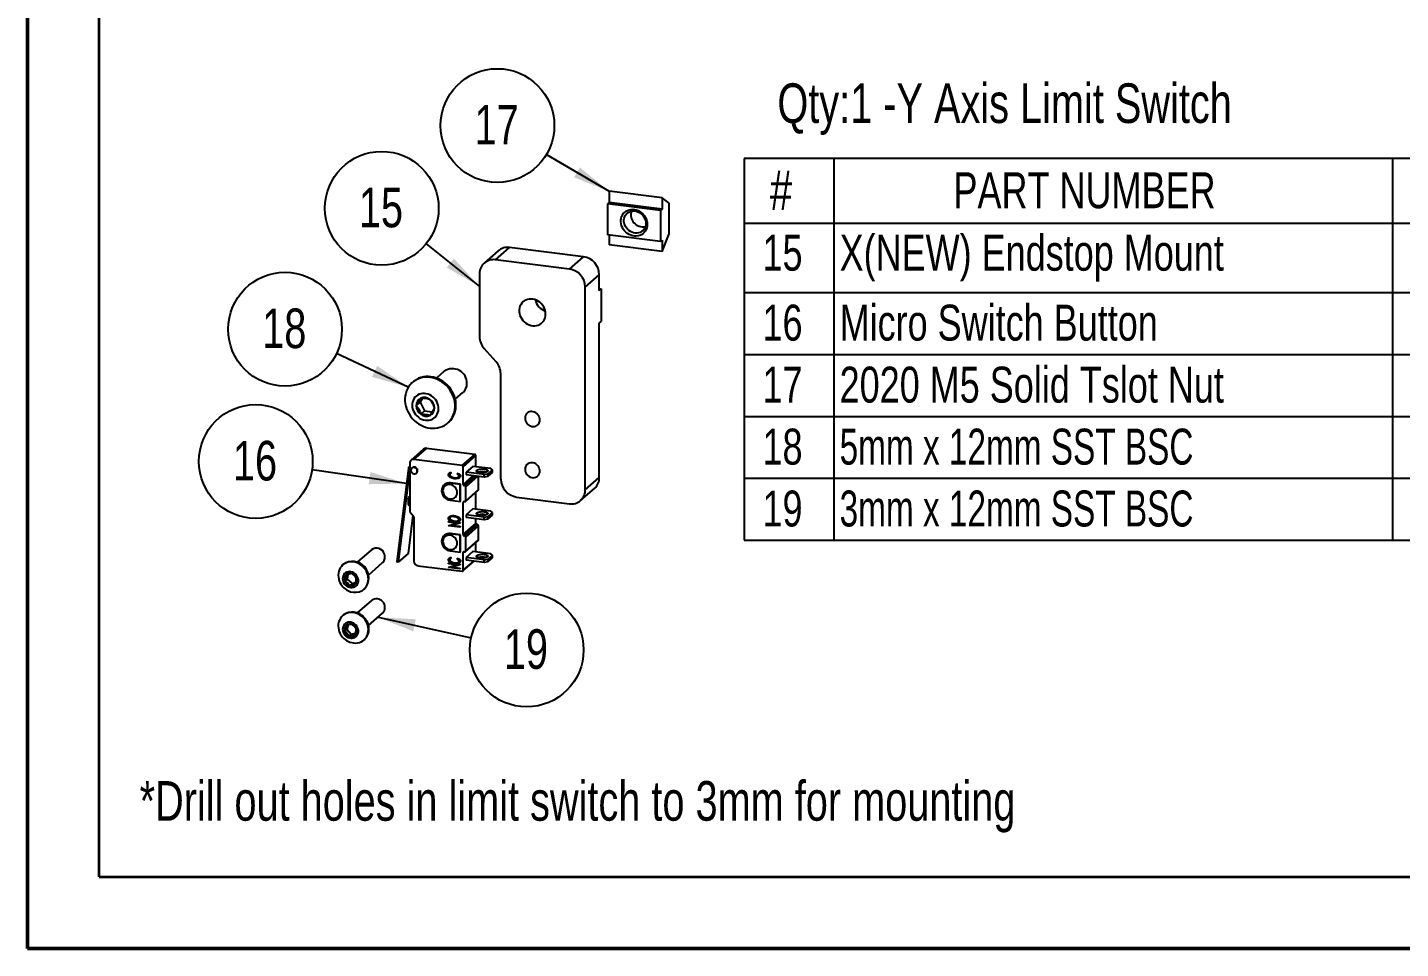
# Model space of a CAD drawing. Header units: millimetres. Extents: x 0 to 279, y 0 to 216.
# Drawn here: x 0 to 121.4, y 0 to 81.4 of the extents above; entities that cross this region are included whole.
import ezdxf

# ---------------------------------------------------------------- set-up
doc = ezdxf.new("R2010")
doc.units = ezdxf.units.MM
doc.layers.add('PAGE_BORDER', color=7, linetype='Continuous')
doc.layers.add('TITLE_BLOCK_BORDER', color=7, linetype='Continuous')
doc.styles.add('SLDTEXTSTYLE0', font='TXT', dxfattribs={"width": 0.75})
doc.styles.add('SLDTEXTSTYLE2', font='TXT', dxfattribs={"width": 0.694444})
doc.dimstyles.new('SLDDIMSTYLE0', dxfattribs={"dimtxt": 0.18, "dimasz": 3.302, "dimexe": 0, "dimexo": 0.0625, "dimgap": 0, "dimtad": 0, "dimtih": 1, "dimtoh": 1, "dimdec": 0, "dimrnd": 1e-09, "dimzin": 0, "dimdsep": 46, "dimtxsty": 'Standard', "dimsah": 1, "dimcen": 0.09, "dimadec": 0, "dimazin": 0, "dimtfac": 3.302, "dimtdec": 0, "dimtofl": 0, "dimtmove": 0, "dimatfit": 3, "dimfxl": 1, "dimfrac": 2, "dimtolj": 1, "dimtzin": 0, "dimarcsym": 0})

# ---------------------------------------------------------------- blocks, each defined once
blk = doc.blocks.new('SW_TABLEANNOTATION_23')
at = {"layer": 'TITLE_BLOCK_BORDER', "color": 0}
for p, q in [((0, 0), (0, -33.73)), ((70.15, 0), (0, 0)), ((7.95, 0), (7.95, -5.72)), ((57.35, 0), (57.35, -5.72)), ((70.15, -33.73), (70.15, 0)), ((0, -5.72), (70.15, -5.72)), ((7.95, -5.72), (7.95, -33.73)), ((57.35, -5.72), (57.35, -33.73)), ((0, -11.82), (70.15, -11.82)), ((0, -17.3), (70.15, -17.3)), ((0, -22.78), (70.15, -22.78)), ((0, -28.25), (70.15, -28.25)), ((0, -33.73), (70.15, -33.73))]:
    blk.add_line(p, q, dxfattribs=at)
at = {"layer": 'TITLE_BLOCK_BORDER', "color": 0, "attachment_point": 1}
for s, insert, char_height, style in [('#', (2.29, -1.05), 3.5, 'SLDTEXTSTYLE0'), ('PART NUMBER', (18.52, -1.21), 3.175, 'SLDTEXTSTYLE0'), ('QTY.', (59.16, -1.21), 3.175, 'SLDTEXTSTYLE0'), ('15', (1.63, -6.73), 3.175, 'SLDTEXTSTYLE0'), ('X(NEW) Endstop Mount', (8.45, -6.73), 3.175, 'SLDTEXTSTYLE0'), ('1', (62.57, -6.73), 3.17, 'SLDTEXTSTYLE0'), ('16', (1.63, -12.91), 3.175, 'SLDTEXTSTYLE0'), ('Micro Switch Button', (8.45, -12.91), 3.175, 'SLDTEXTSTYLE0'), ('1', (62.57, -12.91), 3.17, 'SLDTEXTSTYLE0'), ('17', (1.63, -18.39), 3.175, 'SLDTEXTSTYLE0'), ('2020 M5 Solid Tslot Nut', (8.45, -18.39), 3.175, 'SLDTEXTSTYLE0'), ('1', (62.57, -18.39), 3.17, 'SLDTEXTSTYLE0'), ('18', (1.63, -23.87), 3.175, 'SLDTEXTSTYLE0'), ('5mm x 12mm SST BSC', (8.45, -23.87), 3.175, 'SLDTEXTSTYLE2'), ('1', (62.57, -23.87), 3.17, 'SLDTEXTSTYLE0'), ('19', (1.63, -29.34), 3.175, 'SLDTEXTSTYLE0'), ('3mm x 12mm SST BSC', (8.45, -29.34), 3.175, 'SLDTEXTSTYLE2'), ('2', (62.57, -29.34), 3.17, 'SLDTEXTSTYLE0')]:
    blk.add_mtext(s, dxfattribs=dict(at, insert=insert, char_height=char_height, style=style))
blk = doc.blocks.new('SW_NOTE_158')
at = {"layer": 'TITLE_BLOCK_BORDER', "color": 0}
blk.add_circle((-4.34, 2.55), 5.03, dxfattribs=at)
at = {"layer": 'TITLE_BLOCK_BORDER', "color": 0, "insert": (-4.41, 4.38), "char_height": 3.5, "attachment_point": 2, "style": 'SLDTEXTSTYLE0'}
blk.add_mtext('17', dxfattribs=at)
blk = doc.blocks.new('SW_NOTE_159')
at = {"layer": 'TITLE_BLOCK_BORDER', "color": 0}
blk.add_circle((-3.93, 3.14), 5.03, dxfattribs=at)
at = {"layer": 'TITLE_BLOCK_BORDER', "color": 0, "insert": (-4, 4.96), "char_height": 3.5, "attachment_point": 2, "style": 'SLDTEXTSTYLE0'}
blk.add_mtext('15', dxfattribs=at)
blk = doc.blocks.new('SW_NOTE_160')
at = {"layer": 'TITLE_BLOCK_BORDER', "color": 0}
blk.add_circle((-4.55, 2.14), 5.03, dxfattribs=at)
at = {"layer": 'TITLE_BLOCK_BORDER', "color": 0, "insert": (-4.62, 3.97), "char_height": 3.5, "attachment_point": 2, "style": 'SLDTEXTSTYLE0'}
blk.add_mtext('18', dxfattribs=at)
blk = doc.blocks.new('SW_NOTE_161')
at = {"layer": 'TITLE_BLOCK_BORDER', "color": 0}
blk.add_circle((-4.98, 0.73), 5.03, dxfattribs=at)
at = {"layer": 'TITLE_BLOCK_BORDER', "color": 0, "insert": (-5.05, 2.55), "char_height": 3.5, "attachment_point": 2, "style": 'SLDTEXTSTYLE0'}
blk.add_mtext('16', dxfattribs=at)
blk = doc.blocks.new('SW_NOTE_162')
at = {"layer": 'TITLE_BLOCK_BORDER', "color": 0}
blk.add_circle((4.91, -1.08), 5.03, dxfattribs=at)
at = {"layer": 'TITLE_BLOCK_BORDER', "color": 0, "insert": (4.84, 0.75), "char_height": 3.5, "attachment_point": 2, "style": 'SLDTEXTSTYLE0'}
blk.add_mtext('19', dxfattribs=at)

msp = doc.modelspace()

# ---------------------------------------------------------------- linework, layer by layer
at = {"color": 7, "linetype": 'Continuous', "lineweight": 50}
for q in [(0, 215.9), (279.4, 0)]:
    msp.add_line((0, 0), q, dxfattribs=at)
at = {"color": 7, "linetype": 'Continuous', "lineweight": 25}
for p, q in [((51.44, 66.93), (51.44, 65.94)), ((56.12, 66.34), (51.44, 66.93)), ((51.44, 65.94), (51.3, 65.81)), ((55.98, 65.22), (51.3, 65.81)), ((51.3, 65.81), (51.3, 63.08)), ((56.12, 65.35), (51.44, 65.94)), ((56.12, 66.34), (56.12, 65.35)), ((56.74, 65.89), (56.12, 66.34)), ((56.74, 63.16), (56.74, 65.89)), ((56.12, 65.35), (55.98, 65.22)), ((55.98, 65.22), (55.98, 62.49)), ((56.12, 61.62), (56.74, 63.16)), ((41.38, 60.88), (42.62, 61.97)), ((49.16, 61.15), (42.62, 61.97)), ((55.98, 62.49), (51.3, 63.08)), ((51.44, 63.06), (51.44, 62.21)), ((56.12, 61.62), (51.44, 62.21)), ((55.98, 62.49), (56.12, 62.61)), ((56.12, 62.61), (56.12, 61.62)), ((41.62, 61.68), (40.39, 60.59)), ((47.93, 60.06), (41.38, 60.88)), ((47.93, 60.06), (49.16, 61.15)), ((39.98, 59.64), (39.98, 54.1)), ((49.33, 58.47), (50.57, 59.56)), ((50.57, 58.17), (50.57, 59.56)), ((49.33, 40.55), (49.33, 58.47)), ((50.57, 58.33), (50.73, 58.31)), ((50.57, 58.17), (50.73, 58.31)), ((50.73, 58.31), (50.73, 55.43)), ((50.57, 55.29), (50.73, 55.43)), ((50.57, 41.64), (50.57, 55.29)), ((41.44, 51.86), (40.39, 53.05)), ((36.86, 51.02), (36.18, 50.42)), ((34.1, 50.09), (34.03, 50.02)), ((41.85, 41.5), (41.85, 50.81)), ((34.94, 48.64), (34.72, 48.28)), ((37.83, 48.55), (38.51, 49.15)), ((34.72, 48.28), (34.38, 47.98)), ((34.72, 48.28), (35.12, 47.52)), ((35.12, 47.52), (34.78, 47.22)), ((35.12, 47.52), (35.8, 47.43)), ((37.17, 46.46), (37.24, 46.52)), ((35.03, 44.14), (33.91, 43.15)), ((34.16, 43.22), (35.28, 44.21)), ((39.56, 43.67), (35.28, 44.21)), ((33.81, 42.61), (33.73, 42.54)), ((33.81, 42.91), (33.81, 38.64)), ((38.44, 42.68), (34.16, 43.22)), ((38.44, 42.68), (39.56, 43.67)), ((38.53, 42.58), (39.65, 43.57)), ((38.53, 41.02), (38.53, 42.58)), ((39.38, 42.62), (38.8, 42.11)), ((40.97, 42.42), (39.38, 42.62)), ((39.65, 42.59), (39.65, 43.57)), ((33.69, 42.47), (32.66, 34.18)), ((33.81, 42.42), (32.78, 34.15)), ((34.03, 42.5), (33.99, 42.46)), ((34.39, 42.01), (34.43, 42.05)), ((37.3, 42.02), (37.27, 41.99)), ((37.31, 41.85), (37.35, 41.89)), ((37.42, 42.06), (37.45, 42.09)), ((37.42, 42.06), (37.48, 42.01)), ((37.45, 42.09), (37.51, 42.04)), ((37.48, 42.01), (37.51, 42.04)), ((37.73, 41.58), (37.77, 41.61)), ((37.99, 41.95), (38.04, 41.98)), ((37.99, 41.95), (38.02, 41.98)), ((38.02, 41.98), (38.08, 42.01)), ((38.04, 41.98), (38.08, 42.01)), ((38.2, 41.61), (38.23, 41.64)), ((38.25, 41.74), (38.29, 41.77)), ((38.8, 42.11), (38.8, 41.87)), ((40.39, 41.91), (38.8, 42.11)), ((40.39, 41.67), (38.8, 41.87)), ((39.89, 40.57), (39.89, 41.74)), ((40.39, 41.91), (40.71, 41.96)), ((40.39, 41.67), (40.39, 41.91)), ((40.71, 41.72), (40.39, 41.67)), ((41.12, 42.31), (40.71, 41.96)), ((40.71, 41.72), (41.12, 42.08)), ((40.71, 41.96), (40.71, 41.72)), ((41.12, 42.31), (40.97, 42.42)), ((41.12, 42.08), (41.12, 42.31)), ((49.33, 40.55), (50.57, 41.64)), ((36.88, 41.01), (36.84, 40.98)), ((37.37, 41.13), (37.41, 41.16)), ((38.27, 41.02), (37.37, 41.13)), ((38.3, 41.05), (37.41, 41.16)), ((38.27, 41.02), (38.3, 41.05)), ((38.27, 39.51), (38.27, 41.02)), ((38.3, 39.54), (38.3, 41.05)), ((38.67, 40.91), (38.62, 40.92)), ((38.74, 39.51), (39.86, 40.5)), ((38.76, 39.58), (38.76, 40.8)), ((38.76, 39.58), (39.89, 40.57)), ((39.65, 38.82), (39.65, 40.32)), ((48.92, 39.6), (50.16, 40.7)), ((33.67, 39.85), (33.67, 39.3)), ((33.81, 39.98), (33.68, 39.87)), ((33.75, 39.89), (33.81, 39.88)), ((33.75, 39.89), (33.75, 39.18)), ((33.75, 39.18), (33.81, 39.17)), ((37.37, 39.62), (38.27, 39.51)), ((38.27, 39.51), (38.3, 39.54)), ((38.53, 36.59), (38.53, 39.42)), ((38.62, 39.5), (38.67, 39.5)), ((43.25, 39.9), (47.93, 39.31)), ((34.08, 38.29), (33.66, 34.93)), ((33.83, 38.57), (34.13, 38.23)), ((34.16, 38.16), (34.16, 34.24)), ((37.24, 37.74), (37.27, 37.77)), ((37.24, 37.74), (38.23, 37.62)), ((37.24, 37.69), (37.24, 37.74)), ((37.98, 37.6), (37.24, 37.69)), ((37.3, 38.17), (37.26, 38.14)), ((37.27, 37.77), (37.55, 37.74)), ((37.31, 38.01), (37.35, 38.04)), ((37.73, 38.22), (37.77, 38.25)), ((37.74, 37.75), (37.77, 37.78)), ((37.92, 37.69), (38.26, 37.65)), ((38.2, 37.78), (38.23, 37.81)), ((38.23, 37.62), (38.26, 37.65)), ((38.25, 37.89), (38.29, 37.93)), ((38.26, 37.65), (38.26, 37.64)), ((39.38, 38.85), (38.8, 38.34)), ((38.8, 38.34), (38.8, 38.1)), ((40.39, 38.14), (38.8, 38.34)), ((40.39, 37.9), (38.8, 38.1)), ((40.97, 38.65), (39.38, 38.85)), ((39.65, 37.58), (39.65, 37.99)), ((40.39, 38.14), (40.71, 38.18)), ((40.39, 37.9), (40.39, 38.14)), ((40.71, 37.95), (40.39, 37.9)), ((41.12, 38.54), (40.71, 38.18)), ((40.71, 37.95), (41.12, 38.31)), ((40.71, 38.18), (40.71, 37.95)), ((41.12, 38.54), (40.97, 38.65)), ((41.12, 38.31), (41.12, 38.54)), ((36.88, 36.53), (36.84, 36.5)), ((37.24, 37.37), (37.98, 37.6)), ((37.24, 37.37), (37.27, 37.4)), ((37.24, 37.36), (37.24, 37.37)), ((38.23, 37.23), (37.24, 37.36)), ((37.27, 37.4), (37.93, 37.6)), ((37.37, 36.65), (37.41, 36.68)), ((38.27, 36.54), (37.37, 36.65)), ((38.3, 36.57), (37.41, 36.68)), ((38.23, 37.61), (37.49, 37.38)), ((37.49, 37.38), (38.23, 37.28)), ((37.57, 37.4), (38.26, 37.32)), ((38.23, 37.61), (38.26, 37.64)), ((38.23, 37.62), (38.23, 37.61)), ((38.23, 37.28), (38.26, 37.32)), ((38.23, 37.28), (38.23, 37.23)), ((38.23, 37.23), (38.26, 37.26)), ((38.26, 37.32), (38.26, 37.26)), ((38.27, 36.54), (38.3, 36.57)), ((38.27, 35.03), (38.27, 36.54)), ((38.3, 35.06), (38.3, 36.57)), ((38.53, 36.59), (39.65, 37.58)), ((38.62, 36.48), (39.75, 37.47)), ((38.67, 36.48), (38.62, 36.48)), ((38.67, 36.48), (39.79, 37.47)), ((38.76, 36.37), (39.89, 37.36)), ((39.79, 37.47), (39.75, 37.47)), ((39.89, 36.14), (39.89, 37.36)), ((30.42, 35.25), (29.17, 34.14)), ((38.74, 35.08), (39.86, 36.07)), ((38.76, 35.15), (38.76, 36.37)), ((38.76, 35.15), (39.89, 36.14)), ((39.65, 35.05), (39.65, 35.89)), ((30.16, 33.01), (31.41, 34.12)), ((32.78, 34.15), (32.66, 34.18)), ((33.66, 34.93), (32.78, 34.15)), ((37.24, 34.06), (37.27, 34.09)), ((37.24, 34.06), (38.23, 33.93)), ((37.24, 34), (37.24, 34.06)), ((37.98, 33.91), (37.24, 34)), ((37.3, 34.5), (37.27, 34.47)), ((37.27, 34.09), (37.54, 34.05)), ((37.31, 34.33), (37.35, 34.36)), ((37.37, 35.15), (38.27, 35.03)), ((37.42, 34.54), (37.45, 34.57)), ((37.42, 34.54), (37.48, 34.49)), ((37.45, 34.57), (37.51, 34.52)), ((37.48, 34.49), (37.51, 34.52)), ((37.73, 34.06), (37.77, 34.09)), ((37.91, 34.01), (38.26, 33.96)), ((37.99, 34.43), (38.04, 34.46)), ((37.99, 34.43), (38.02, 34.46)), ((38.02, 34.46), (38.08, 34.49)), ((38.04, 34.46), (38.08, 34.49)), ((38.2, 34.09), (38.23, 34.12)), ((38.25, 34.21), (38.29, 34.25)), ((38.27, 35.03), (38.3, 35.06)), ((38.5, 33.37), (39.49, 34.24)), ((38.53, 33.43), (38.53, 34.99)), ((38.62, 35.07), (38.67, 35.06)), ((39.38, 35.08), (38.8, 34.57)), ((38.8, 34.57), (38.8, 34.33)), ((40.39, 34.37), (38.8, 34.57)), ((40.39, 34.13), (38.8, 34.33)), ((40.97, 34.88), (39.38, 35.08)), ((40.39, 34.37), (40.71, 34.41)), ((40.39, 34.13), (40.39, 34.37)), ((40.71, 34.18), (40.39, 34.13)), ((41.12, 34.77), (40.71, 34.41)), ((40.71, 34.18), (41.12, 34.54)), ((40.71, 34.41), (40.71, 34.18)), ((41.12, 34.77), (40.97, 34.88)), ((41.12, 34.54), (41.12, 34.77)), ((27.92, 33.94), (27.87, 33.9)), ((28.33, 33.07), (28.27, 32.65)), ((34.51, 33.84), (38.44, 33.35)), ((37.24, 33.68), (37.98, 33.91)), ((37.24, 33.68), (37.27, 33.71)), ((37.24, 33.67), (37.24, 33.68)), ((38.23, 33.55), (37.24, 33.67)), ((37.27, 33.71), (37.93, 33.92)), ((38.23, 33.92), (37.49, 33.69)), ((37.49, 33.69), (38.23, 33.6)), ((37.57, 33.72), (38.26, 33.63)), ((38.23, 33.93), (38.26, 33.96)), ((38.23, 33.92), (38.26, 33.95)), ((38.23, 33.93), (38.23, 33.92)), ((38.23, 33.6), (38.26, 33.63)), ((38.23, 33.6), (38.23, 33.55)), ((38.23, 33.55), (38.26, 33.58)), ((38.26, 33.96), (38.26, 33.95)), ((38.26, 33.63), (38.26, 33.58)), ((28.27, 32.65), (28.07, 32.47)), ((28.27, 32.65), (28.7, 32.26)), ((28.7, 32.26), (28.5, 32.08)), ((28.7, 32.26), (29.03, 32.36)), ((29.76, 31.76), (29.8, 31.8)), ((30.42, 30.77), (29.17, 29.66)), ((27.92, 29.46), (27.87, 29.42)), ((30.16, 28.54), (31.41, 29.64)), ((28.25, 28.23), (28.05, 28.05)), ((28.35, 28.6), (28.25, 28.23)), ((28.25, 28.23), (28.64, 27.8)), ((28.64, 27.8), (28.44, 27.62)), ((28.64, 27.8), (29.01, 27.86)), ((29.76, 27.28), (29.8, 27.32))]:
    msp.add_line(p, q, dxfattribs=at)
at = {"color": 8, "linetype": 'Continuous', "lineweight": 25}
for p, q in [((33.81, 42.44), (33.69, 42.47)), ((38.53, 41.02), (39.41, 41.8)), ((38.62, 40.92), (39.6, 41.77)), ((38.67, 40.91), (39.64, 41.77)), ((38.76, 40.8), (39.83, 41.74)), ((33.81, 39.94), (33.75, 39.89)), ((38.53, 39.42), (38.62, 39.5)), ((38.53, 34.99), (38.62, 35.07)), ((38.53, 33.43), (39.46, 34.25))]:
    msp.add_line(p, q, dxfattribs=at)
at = {"color": 7, "linetype": 'Continuous', "lineweight": 25, "flags": 128}
for points in [[(54.81, 64), (54.8, 63.84), (54.76, 63.68), (54.71, 63.54), (54.63, 63.4), (54.53, 63.28), (54.42, 63.18), (54.29, 63.09), (54.15, 63.03), (54, 62.98), (53.84, 62.96), (53.68, 62.97), (53.52, 62.99), (53.36, 63.04), (53.2, 63.11), (53.05, 63.2), (52.92, 63.31), (52.8, 63.44), (52.69, 63.58), (52.61, 63.73), (52.54, 63.89), (52.49, 64.05), (52.47, 64.22), (52.47, 64.38), (52.49, 64.54), (52.54, 64.69), (52.61, 64.83), (52.69, 64.96), (52.8, 65.07), (52.92, 65.17), (53.05, 65.24), (53.2, 65.3), (53.36, 65.33), (53.52, 65.34), (53.68, 65.32), (53.84, 65.29), (54, 65.23), (54.15, 65.14), (54.29, 65.04), (54.42, 64.93), (54.53, 64.8), (54.63, 64.65), (54.71, 64.5), (54.76, 64.33), (54.8, 64.17), (54.81, 64)], [(54.68, 64.1), (54.67, 63.95), (54.64, 63.81), (54.58, 63.68), (54.51, 63.56), (54.41, 63.45), (54.3, 63.37), (54.18, 63.3), (54.04, 63.26), (53.9, 63.24), (53.75, 63.24), (53.6, 63.26), (53.46, 63.31), (53.32, 63.38), (53.19, 63.47), (53.07, 63.57), (52.97, 63.69), (52.88, 63.82), (52.82, 63.97), (52.77, 64.11), (52.75, 64.26), (52.75, 64.41), (52.77, 64.56), (52.82, 64.7), (52.88, 64.82), (52.97, 64.93), (53.07, 65.03), (53.19, 65.1), (53.32, 65.16), (53.46, 65.19), (53.6, 65.2), (53.75, 65.19), (53.9, 65.15), (54.04, 65.09), (54.18, 65.02), (54.3, 64.92), (54.41, 64.81), (54.51, 64.68), (54.58, 64.54), (54.64, 64.4), (54.67, 64.25), (54.68, 64.1)], [(45.82, 56.08), (45.81, 56.24), (45.78, 56.41), (45.72, 56.57), (45.65, 56.73), (45.55, 56.87), (45.44, 57), (45.31, 57.12), (45.17, 57.22), (45.01, 57.3), (44.86, 57.36), (44.69, 57.4), (44.53, 57.41), (44.37, 57.41), (44.22, 57.37), (44.07, 57.32), (43.93, 57.25), (43.81, 57.15), (43.71, 57.04), (43.62, 56.91), (43.55, 56.77), (43.51, 56.62), (43.49, 56.46), (43.49, 56.29), (43.51, 56.13), (43.55, 55.96), (43.62, 55.8), (43.71, 55.65), (43.81, 55.51), (43.93, 55.39), (44.07, 55.28), (44.22, 55.19), (44.37, 55.12), (44.53, 55.07), (44.69, 55.04), (44.86, 55.04), (45.01, 55.06), (45.17, 55.1), (45.31, 55.17), (45.44, 55.25), (45.55, 55.36), (45.65, 55.48), (45.72, 55.61), (45.78, 55.76), (45.81, 55.92), (45.82, 56.08)], [(35.6, 46), (35.82, 45.99), (36.05, 45.99), (36.26, 46.02), (36.48, 46.07), (36.68, 46.15), (36.87, 46.24), (37.05, 46.36), (37.21, 46.5), (37.36, 46.65), (37.48, 46.82), (37.59, 47), (37.68, 47.2), (37.75, 47.41), (37.8, 47.63), (37.82, 47.85), (37.82, 48.08), (37.8, 48.3), (37.75, 48.53), (37.68, 48.76), (37.59, 48.98), (37.48, 49.19), (37.36, 49.39), (37.21, 49.58), (37.05, 49.76), (36.87, 49.92), (36.68, 50.06), (36.48, 50.19), (36.26, 50.29), (36.05, 50.38), (35.82, 50.44), (35.6, 50.48), (35.37, 50.5), (35.15, 50.49), (34.93, 50.46), (34.72, 50.41), (34.52, 50.33), (34.33, 50.24), (34.15, 50.12), (33.99, 49.99), (33.84, 49.83), (33.71, 49.66), (33.6, 49.48), (33.52, 49.28), (33.45, 49.07), (33.4, 48.86), (33.38, 48.63), (33.38, 48.41), (33.4, 48.18), (33.45, 47.95), (33.52, 47.73), (33.53, 47.7)], [(37.24, 46.52), (37.28, 46.56), (37.43, 46.71), (37.56, 46.88), (37.67, 47.07), (37.76, 47.27), (37.82, 47.47), (37.87, 47.69), (37.89, 47.91), (37.89, 48.14), (37.87, 48.37), (37.82, 48.6), (37.76, 48.82), (37.67, 49.04), (37.56, 49.25), (37.43, 49.45), (37.28, 49.65), (37.12, 49.82), (36.94, 49.98), (36.75, 50.13), (36.55, 50.25), (36.34, 50.36), (36.12, 50.44), (35.9, 50.51), (35.67, 50.54), (35.45, 50.56), (35.22, 50.56), (35.01, 50.53), (34.8, 50.47), (34.59, 50.4), (34.4, 50.3), (34.22, 50.19), (34.1, 50.09)], [(35.19, 46.7), (35.35, 46.69), (35.51, 46.7), (35.66, 46.74), (35.81, 46.8), (35.94, 46.88), (36.05, 46.98), (36.16, 47.1), (36.24, 47.23), (36.3, 47.37), (36.34, 47.53), (36.35, 47.69), (36.35, 47.85), (36.32, 48.02), (36.27, 48.18), (36.2, 48.34), (36.11, 48.49), (36, 48.62), (35.87, 48.74), (35.73, 48.85), (35.59, 48.93), (35.43, 49), (35.27, 49.04), (35.1, 49.06), (34.94, 49.06), (34.79, 49.03), (34.64, 48.99), (34.5, 48.92), (34.37, 48.83), (34.26, 48.72), (34.17, 48.59), (34.1, 48.45), (34.05, 48.3), (34.02, 48.15), (34.02, 47.98), (34.03, 47.82), (34.07, 47.65), (34.13, 47.49), (34.22, 47.34), (34.32, 47.2), (34.43, 47.07), (34.57, 46.96), (34.71, 46.86), (34.86, 46.78), (35.02, 46.73), (35.19, 46.7)], [(45.31, 46.72), (45.3, 46.84), (45.26, 46.96), (45.21, 47.08), (45.14, 47.18), (45.05, 47.28), (44.95, 47.35), (44.83, 47.41), (44.71, 47.45), (44.59, 47.46), (44.47, 47.46), (44.36, 47.43), (44.26, 47.37), (44.17, 47.3), (44.1, 47.22), (44.04, 47.11), (44.01, 47), (44, 46.88), (44.01, 46.76), (44.04, 46.64), (44.1, 46.52), (44.17, 46.41), (44.26, 46.32), (44.36, 46.24), (44.47, 46.19), (44.59, 46.15), (44.71, 46.13), (44.83, 46.14), (44.95, 46.17), (45.05, 46.22), (45.14, 46.29), (45.21, 46.38), (45.26, 46.48), (45.3, 46.6), (45.31, 46.72)], [(34.19, 42.52), (34.11, 42.52), (34.04, 42.5), (33.98, 42.45), (33.94, 42.39), (33.91, 42.32), (33.91, 42.23), (33.94, 42.15), (33.98, 42.08), (34.04, 42.02), (34.11, 41.98), (34.19, 41.96), (34.27, 41.96), (34.34, 41.98), (34.4, 42.03), (34.45, 42.09), (34.47, 42.16), (34.47, 42.25), (34.45, 42.33), (34.4, 42.4), (34.34, 42.46), (34.27, 42.5), (34.19, 42.52)], [(45.31, 42.19), (45.3, 42.31), (45.26, 42.43), (45.21, 42.55), (45.14, 42.66), (45.05, 42.75), (44.95, 42.83), (44.83, 42.89), (44.71, 42.92), (44.59, 42.94), (44.47, 42.93), (44.36, 42.9), (44.26, 42.85), (44.17, 42.78), (44.1, 42.69), (44.04, 42.59), (44.01, 42.48), (44, 42.36), (44.01, 42.23), (44.04, 42.11), (44.1, 42), (44.17, 41.89), (44.26, 41.8), (44.36, 41.72), (44.47, 41.66), (44.59, 41.62), (44.71, 41.61), (44.83, 41.62), (44.95, 41.65), (45.05, 41.7), (45.14, 41.77), (45.21, 41.86), (45.26, 41.96), (45.3, 42.07), (45.31, 42.19)], [(40.68, 42.16), (40.63, 42.13), (40.56, 42.1), (40.47, 42.08), (40.37, 42.06), (40.26, 42.06), (40.15, 42.06), (40.04, 42.07), (39.94, 42.08), (39.85, 42.11), (39.78, 42.14), (39.74, 42.17), (39.71, 42.21), (39.72, 42.25), (39.75, 42.28), (39.8, 42.32), (39.87, 42.35), (39.96, 42.37), (40.06, 42.38), (40.17, 42.39), (40.28, 42.39), (40.39, 42.38), (40.49, 42.36), (40.58, 42.34), (40.65, 42.31), (40.69, 42.28), (40.71, 42.24), (40.71, 42.2), (40.68, 42.16)], [(37.37, 41.13), (37.24, 41.14), (37.12, 41.12), (37, 41.08), (36.89, 41.02), (36.8, 40.93), (36.73, 40.84), (36.67, 40.72), (36.64, 40.6), (36.62, 40.47), (36.64, 40.34), (36.67, 40.21), (36.73, 40.08), (36.8, 39.97), (36.89, 39.86), (37, 39.77), (37.12, 39.7), (37.24, 39.65), (37.37, 39.62)], [(37.37, 41.01), (37.25, 41.02), (37.14, 41), (37.03, 40.96), (36.94, 40.89), (36.86, 40.81), (36.8, 40.71), (36.76, 40.61), (36.74, 40.49), (36.75, 40.37), (36.78, 40.24), (36.83, 40.13), (36.9, 40.02), (36.98, 39.93), (37.08, 39.85), (37.2, 39.79), (37.31, 39.75), (37.43, 39.74), (37.55, 39.74), (37.66, 39.78), (37.76, 39.83), (37.85, 39.9), (37.92, 39.99), (37.97, 40.09), (38, 40.21), (38, 40.33), (37.99, 40.45), (37.95, 40.57), (37.89, 40.68), (37.81, 40.78), (37.71, 40.87), (37.61, 40.94), (37.49, 40.99), (37.37, 41.01)], [(40.68, 38.39), (40.63, 38.36), (40.56, 38.33), (40.47, 38.31), (40.37, 38.29), (40.26, 38.29), (40.15, 38.29), (40.04, 38.3), (39.94, 38.31), (39.85, 38.34), (39.78, 38.37), (39.74, 38.4), (39.71, 38.44), (39.72, 38.48), (39.75, 38.51), (39.8, 38.55), (39.87, 38.57), (39.96, 38.6), (40.06, 38.61), (40.17, 38.62), (40.28, 38.62), (40.39, 38.61), (40.49, 38.59), (40.58, 38.57), (40.65, 38.54), (40.69, 38.5), (40.71, 38.47), (40.71, 38.43), (40.68, 38.39)], [(37.37, 36.65), (37.24, 36.66), (37.12, 36.64), (37, 36.6), (36.89, 36.54), (36.8, 36.46), (36.73, 36.36), (36.67, 36.25), (36.64, 36.12), (36.62, 35.99), (36.64, 35.86), (36.67, 35.73), (36.73, 35.6), (36.8, 35.49), (36.89, 35.38), (37, 35.29), (37.12, 35.22), (37.24, 35.17), (37.37, 35.15)], [(37.37, 36.54), (37.25, 36.54), (37.14, 36.52), (37.03, 36.48), (36.94, 36.41), (36.86, 36.33), (36.8, 36.24), (36.76, 36.13), (36.74, 36.01), (36.75, 35.89), (36.78, 35.77), (36.83, 35.65), (36.9, 35.54), (36.98, 35.45), (37.08, 35.37), (37.2, 35.31), (37.31, 35.27), (37.43, 35.26), (37.55, 35.27), (37.66, 35.3), (37.76, 35.35), (37.85, 35.42), (37.92, 35.51), (37.97, 35.62), (38, 35.73), (38, 35.85), (37.99, 35.97), (37.95, 36.09), (37.89, 36.2), (37.81, 36.31), (37.71, 36.39), (37.61, 36.46), (37.49, 36.51), (37.37, 36.54)], [(29.33, 31.53), (29.48, 31.58), (29.63, 31.66), (29.76, 31.76), (29.87, 31.88), (29.97, 32.02), (30.05, 32.16), (30.1, 32.32), (30.14, 32.49), (30.15, 32.66), (30.14, 32.84), (30.1, 33.02), (30.05, 33.19), (29.97, 33.36), (29.87, 33.52), (29.76, 33.66), (29.63, 33.8), (29.48, 33.91), (29.33, 34.01), (29.16, 34.09), (28.99, 34.14), (28.82, 34.18), (28.64, 34.19), (28.47, 34.17), (28.31, 34.14), (28.15, 34.08), (28.01, 34), (27.87, 33.9), (27.76, 33.78), (27.66, 33.65), (27.59, 33.5), (27.53, 33.34), (27.5, 33.17), (27.48, 33), (27.5, 32.82), (27.53, 32.65), (27.57, 32.51)], [(40.68, 34.62), (40.63, 34.59), (40.56, 34.56), (40.47, 34.54), (40.37, 34.52), (40.26, 34.51), (40.15, 34.52), (40.04, 34.52), (39.94, 34.54), (39.85, 34.57), (39.78, 34.6), (39.74, 34.63), (39.71, 34.67), (39.72, 34.7), (39.75, 34.74), (39.8, 34.77), (39.87, 34.8), (39.96, 34.83), (40.06, 34.84), (40.17, 34.85), (40.28, 34.85), (40.39, 34.84), (40.49, 34.82), (40.58, 34.8), (40.65, 34.77), (40.69, 34.73), (40.71, 34.7), (40.71, 34.66), (40.68, 34.62)], [(28.84, 31.93), (28.95, 31.97), (29.05, 32.04), (29.13, 32.12), (29.2, 32.22), (29.24, 32.33), (29.27, 32.45), (29.27, 32.58), (29.25, 32.71), (29.2, 32.83), (29.14, 32.95), (29.06, 33.06), (28.96, 33.15), (28.85, 33.22), (28.73, 33.28), (28.61, 33.31), (28.48, 33.33), (28.36, 33.31), (28.24, 33.28), (28.14, 33.23), (28.05, 33.15), (27.97, 33.06), (27.91, 32.95), (27.88, 32.83), (27.87, 32.71), (27.88, 32.58), (27.91, 32.46), (27.96, 32.33), (28.04, 32.22), (28.13, 32.12), (28.23, 32.04), (28.34, 31.97), (28.47, 31.93), (28.59, 31.9), (28.72, 31.9), (28.84, 31.93)], [(29.74, 29.21), (29.61, 29.34), (29.46, 29.45), (29.3, 29.54), (29.14, 29.62), (28.96, 29.67), (28.79, 29.7), (28.62, 29.71), (28.45, 29.69), (28.28, 29.65), (28.13, 29.59), (27.98, 29.51), (27.86, 29.41), (27.74, 29.29), (27.65, 29.15), (27.58, 29), (27.52, 28.84), (27.49, 28.67), (27.48, 28.49), (27.5, 28.32), (27.54, 28.14), (27.57, 28.03)], [(28.34, 27.16), (28.5, 27.09), (28.67, 27.04), (28.84, 27.01), (29.02, 27), (29.19, 27.02), (29.35, 27.06), (29.51, 27.12), (29.65, 27.2), (29.78, 27.3), (29.89, 27.42), (29.98, 27.56), (30.06, 27.71), (30.11, 27.87), (30.14, 28.04), (30.15, 28.21), (30.13, 28.39), (30.1, 28.57), (30.04, 28.74), (29.96, 28.9), (29.86, 29.06), (29.74, 29.21)], [(29.06, 28.58), (28.96, 28.68), (28.85, 28.75), (28.73, 28.8), (28.6, 28.84), (28.48, 28.85), (28.35, 28.84), (28.24, 28.8), (28.13, 28.74), (28.04, 28.67), (27.97, 28.57), (27.91, 28.47), (27.88, 28.35), (27.87, 28.23), (27.88, 28.1), (27.91, 27.97), (27.97, 27.85), (28.04, 27.74), (28.13, 27.64), (28.24, 27.56), (28.35, 27.49), (28.47, 27.45), (28.6, 27.42), (28.72, 27.43), (28.84, 27.45), (28.95, 27.5), (29.05, 27.56), (29.14, 27.65), (29.2, 27.75), (29.24, 27.86), (29.27, 27.98), (29.27, 28.11), (29.25, 28.24), (29.2, 28.36), (29.14, 28.48), (29.06, 28.58)]]:
    msp.add_lwpolyline(points, dxfattribs=at)
at = {"color": 7, "linetype": 'Continuous', "lineweight": 25}
for centre, radius, start, end in [((54.45, 64.87), 1.09, 163.3091, 279.5102), ((42.44, 60.73), 1.25, 81.8641, 130.6387), ((41.2, 59.67), 1.22, 81.3986, 181.4206), ((48.93, 59.53), 1.64, 1.0587, 81.7605), ((47.69, 58.44), 1.64, 1.0587, 81.7605), ((46.26, 57.65), 1.39, 192.5596, 250.2596), ((41.58, 54.12), 1.61, 180.7611, 221.9235), ((37.59, 49.98), 1.27, 357.976, 124.9779), ((40.24, 50.79), 1.61, 0.7611, 41.9235), ((37.82, 49.92), 1.04, 312.1303, 1.0054), ((35.08, 48), 0.705, 115.1839, 181.4357), ((35.1, 47.88), 0.821, 53.0142, 112.6243), ((36.01, 48.6), 2.64, 200.0268, 242.7924), ((35.32, 48), 0.945, 181.0714, 235.1567), ((35.05, 47.76), 0.945, 1.0714, 55.1567), ((35.29, 47.76), 0.705, 295.1839, 1.4357), ((35.28, 47.88), 0.821, 233.0142, 292.6243), ((35.91, 48.39), 2.41, 242.6195, 262.585), ((35.24, 43.9), 0.313, 81.8416, 130.6612), ((33.79, 42.46), 0.102, 82.7506, 173.6354), ((34.11, 42.92), 0.305, 81.3986, 181.4206), ((34.19, 42.31), 0.249, 81.7563, 130.7465), ((34.2, 42.25), 0.304, 317.6256, 85.0589), ((38.42, 42.58), 0.109, 1.0587, 81.7605), ((39.54, 43.57), 0.109, 1.0587, 81.7605), ((40.21, 40.89), 1.26, 73.6202, 106.3798), ((43.49, 41.53), 1.64, 181.0587, 261.7605), ((49.32, 41.62), 1.25, 312.1806, 0.9551), ((37.31, 40.51), 0.663, 81.7083, 130.7945), ((38.64, 41.02), 0.109, 181.0587, 261.7605), ((38.66, 40.8), 0.109, 1.0587, 81.7605), ((39.8, 40.57), 0.0834, 312.158, 0.9777), ((48.11, 40.52), 1.22, 261.3986, 1.4206), ((38.61, 39.42), 0.0814, 81.3986, 181.4206), ((38.68, 39.58), 0.0814, 261.3986, 1.4206), ((33.91, 38.64), 0.107, 180.7611, 221.9235), ((34.05, 38.16), 0.107, 0.7611, 41.9235), ((40.21, 37.12), 1.26, 73.6202, 106.3798), ((37.31, 36.03), 0.663, 81.7083, 130.7945), ((38.64, 36.59), 0.109, 181.0587, 261.7605), ((38.66, 36.37), 0.109, 1.0587, 81.7605), ((39.76, 37.58), 0.109, 181.0587, 261.7605), ((39.78, 37.36), 0.109, 1.0587, 81.7605), ((30.86, 34.65), 0.739, 17.4525, 126.408), ((39.8, 36.14), 0.0834, 312.158, 0.9777), ((28.76, 32.78), 1.43, 316.9647, 125.8546), ((30.95, 34.61), 0.671, 313.7007, 23.4405), ((34.57, 34.25), 0.41, 181.0587, 261.7605), ((38.61, 34.99), 0.0814, 81.3986, 181.4206), ((38.68, 35.14), 0.0814, 261.3986, 1.4206), ((40.21, 33.35), 1.26, 73.6202, 106.3798), ((28.55, 32.67), 0.524, 141.7285, 203.1881), ((28.5, 32.68), 0.484, 73.8057, 138.7464), ((28.47, 32.53), 0.64, 21.2977, 74.8072), ((38.45, 33.43), 0.0814, 261.3986, 1.4206), ((29.06, 33.05), 1.59, 200.0268, 201.3629), ((29.06, 33.05), 1.59, 201.3629, 242.7924), ((28.67, 32.7), 0.64, 201.2977, 254.8072), ((28.97, 32.83), 1.35, 241.8757, 285.2163), ((28.63, 32.55), 0.484, 253.8057, 318.7464), ((28.59, 32.55), 0.524, 321.7285, 23.1881), ((30.86, 30.16), 0.753, 316.7987, 126.0206), ((28.74, 28.4), 1.34, 39.0417, 127.7327), ((28.85, 28.27), 1.35, 315.1627, 45.9704), ((29.06, 28.57), 1.59, 200.0268, 242.7924), ((28.53, 28.2), 0.505, 134.3181, 197.3377), ((28.67, 28.22), 0.643, 195.7588, 249.0774), ((28.51, 28.19), 0.499, 67.6334, 131.1899), ((28.47, 28.05), 0.643, 15.7588, 69.0774), ((28.61, 28.07), 0.505, 314.3181, 17.3377), ((28.63, 28.08), 0.499, 247.6334, 311.1899)]:
    msp.add_arc(centre, radius, start, end, dxfattribs=at)
for centre, major_axis, ratio in [((33.8, 39.81), (0.122, -0.055), 0.476834), ((33.8, 39.34), (0.068, 0.15), 0.699056)]:
    msp.add_ellipse(centre, major_axis=major_axis, ratio=ratio, start_param=2.144179, end_param=3.353608, dxfattribs=at)
for points, knots in [([(34.78, 48.63), (34.76, 48.6), (34.73, 48.52), (34.66, 48.4), (34.58, 48.28), (34.49, 48.14), (34.42, 48.04), (34.38, 47.98)], [0, 0, 0, 0, 0.216192, 0.439775, 0.595888, 0.752187, 1, 1, 1, 1]), ([(35.59, 48.53), (35.55, 48.55), (35.48, 48.57), (35.36, 48.6), (35.22, 48.62), (35.07, 48.63), (34.93, 48.64), (34.83, 48.64), (34.78, 48.63)], [0, 0, 0, 0, 0.180491, 0.343516, 0.506236, 0.675114, 0.844364, 1, 1, 1, 1]), ([(34.38, 47.98), (34.41, 47.94), (34.49, 47.85), (34.59, 47.7), (34.66, 47.56), (34.73, 47.4), (34.76, 47.29), (34.78, 47.22)], [0, 0, 0, 0, 0.216192, 0.439775, 0.595888, 0.752187, 1, 1, 1, 1]), ([(36, 47.77), (35.98, 47.84), (35.94, 47.96), (35.87, 48.13), (35.79, 48.27), (35.7, 48.4), (35.63, 48.48), (35.59, 48.53)], [0, 0, 0, 0, 0.216192, 0.439775, 0.595888, 0.752187, 1, 1, 1, 1]), ([(35.59, 47.12), (35.63, 47.17), (35.7, 47.28), (35.8, 47.43), (35.87, 47.55), (35.94, 47.66), (35.98, 47.73), (36, 47.77)], [0, 0, 0, 0, 0.2161922, 0.4397755, 0.5958876, 0.752187, 1, 1, 1, 1]), ([(34.78, 47.22), (34.83, 47.22), (34.92, 47.22), (35.07, 47.22), (35.22, 47.21), (35.36, 47.19), (35.48, 47.16), (35.55, 47.13), (35.59, 47.12)], [0, 0, 0, 0, 0.1556216, 0.3222293, 0.4937628, 0.6539897, 0.8195261, 1, 1, 1, 1]), ([(37.21, 41.87), (37.22, 41.9), (37.23, 41.95), (37.31, 42.02), (37.38, 42.04), (37.42, 42.06)], [0, 0, 0, 0, 0.278515, 0.558896, 1, 1, 1, 1]), ([(37.73, 41.53), (37.67, 41.54), (37.57, 41.56), (37.44, 41.61), (37.34, 41.66), (37.28, 41.72), (37.22, 41.79), (37.22, 41.84), (37.21, 41.87)], [0, 0, 0, 0, 0.2504269, 0.500632, 0.6258917, 0.7510137, 0.8757229, 1, 1, 1, 1]), ([(37.31, 42.02), (37.31, 42.02), (37.35, 42.06), (37.41, 42.08), (37.45, 42.09)], [0, 0, 0, 0, 0.198108, 1, 1, 1, 1]), ([(37.48, 42.01), (37.46, 42), (37.41, 41.99), (37.36, 41.96), (37.32, 41.91), (37.32, 41.87), (37.31, 41.85)], [0, 0, 0, 0, 0.280675, 0.560848, 0.780691, 1, 1, 1, 1]), ([(37.31, 41.85), (37.32, 41.83), (37.32, 41.79), (37.38, 41.72), (37.48, 41.65), (37.6, 41.6), (37.69, 41.59), (37.73, 41.58)], [0, 0, 0, 0, 0.124144, 0.249032, 0.498738, 0.749275, 1, 1, 1, 1]), ([(37.38, 41.97), (37.37, 41.96), (37.35, 41.94), (37.35, 41.9), (37.35, 41.89)], [0, 0, 0, 0, 0.390804, 1, 1, 1, 1]), ([(37.35, 41.89), (37.35, 41.86), (37.36, 41.82), (37.42, 41.75), (37.51, 41.68), (37.64, 41.64), (37.73, 41.62), (37.77, 41.61)], [0, 0, 0, 0, 0.124144, 0.249032, 0.498738, 0.749275, 1, 1, 1, 1]), ([(37.73, 41.58), (37.78, 41.58), (37.86, 41.57), (37.99, 41.59), (38.08, 41.63), (38.14, 41.69), (38.15, 41.73), (38.15, 41.75)], [0, 0, 0, 0, 0.250687, 0.501097, 0.750756, 0.875578, 1, 1, 1, 1]), ([(38.08, 41.55), (38.01, 41.54), (37.9, 41.52), (37.78, 41.53), (37.73, 41.53)], [0, 0, 0, 0, 0.559493, 1, 1, 1, 1]), ([(37.77, 41.61), (37.81, 41.61), (37.9, 41.6), (38.02, 41.62), (38.09, 41.65), (38.12, 41.67)], [0, 0, 0, 0, 0.3485513, 0.6967171, 1, 1, 1, 1]), ([(38.15, 41.75), (38.15, 41.78), (38.14, 41.82), (38.07, 41.89), (38.02, 41.93), (37.99, 41.95)], [0, 0, 0, 0, 0.278375, 0.55866, 1, 1, 1, 1]), ([(38.04, 41.98), (38.07, 41.96), (38.13, 41.93), (38.19, 41.88), (38.24, 41.81), (38.25, 41.76), (38.25, 41.74)], [0, 0, 0, 0, 0.28075, 0.561019, 0.780867, 1, 1, 1, 1]), ([(38.08, 42.01), (38.11, 42), (38.16, 41.97), (38.23, 41.91), (38.28, 41.84), (38.28, 41.79), (38.29, 41.77)], [0, 0, 0, 0, 0.28075, 0.561019, 0.780867, 1, 1, 1, 1]), ([(38.25, 41.74), (38.25, 41.71), (38.24, 41.66), (38.18, 41.59), (38.12, 41.57), (38.08, 41.55)], [0, 0, 0, 0, 0.2793979, 0.5593215, 1, 1, 1, 1]), ([(38.29, 41.77), (38.28, 41.74), (38.28, 41.69), (38.25, 41.66), (38.23, 41.65)], [0, 0, 0, 0, 0.55283, 1, 1, 1, 1]), ([(37.21, 38.02), (37.22, 38.05), (37.22, 38.1), (37.3, 38.17), (37.42, 38.22), (37.57, 38.24), (37.68, 38.23), (37.73, 38.22)], [0, 0, 0, 0, 0.124226, 0.249038, 0.498854, 0.749305, 1, 1, 1, 1]), ([(37.74, 37.7), (37.68, 37.71), (37.58, 37.72), (37.42, 37.78), (37.3, 37.85), (37.23, 37.94), (37.22, 38), (37.21, 38.02)], [0, 0, 0, 0, 0.250765, 0.501372, 0.751129, 0.876067, 1, 1, 1, 1]), ([(37.3, 38.17), (37.31, 38.17), (37.35, 38.21), (37.46, 38.25), (37.61, 38.27), (37.71, 38.26), (37.77, 38.25)], [0, 0, 0, 0, 0.046964, 0.364002, 0.681846, 1, 1, 1, 1]), ([(37.73, 38.17), (37.69, 38.17), (37.6, 38.18), (37.48, 38.17), (37.39, 38.13), (37.32, 38.07), (37.32, 38.03), (37.31, 38.01)], [0, 0, 0, 0, 0.250757, 0.501321, 0.751088, 0.876061, 1, 1, 1, 1]), ([(37.31, 38.01), (37.32, 37.99), (37.33, 37.95), (37.39, 37.88), (37.48, 37.81), (37.61, 37.77), (37.69, 37.76), (37.74, 37.75)], [0, 0, 0, 0, 0.123851, 0.248841, 0.498654, 0.749237, 1, 1, 1, 1]), ([(37.39, 38.13), (37.38, 38.12), (37.36, 38.1), (37.35, 38.06), (37.35, 38.04)], [0, 0, 0, 0, 0.408832, 1, 1, 1, 1]), ([(37.35, 38.04), (37.35, 38.02), (37.36, 37.98), (37.42, 37.91), (37.52, 37.85), (37.64, 37.8), (37.73, 37.79), (37.77, 37.78)], [0, 0, 0, 0, 0.123851, 0.248841, 0.498654, 0.749237, 1, 1, 1, 1]), ([(37.73, 38.22), (37.78, 38.21), (37.89, 38.2), (38.04, 38.14), (38.16, 38.06), (38.24, 37.98), (38.25, 37.92), (38.25, 37.89)], [0, 0, 0, 0, 0.250635, 0.501048, 0.750978, 0.875839, 1, 1, 1, 1]), ([(38.15, 37.91), (38.15, 37.93), (38.14, 37.97), (38.08, 38.04), (37.98, 38.1), (37.86, 38.15), (37.77, 38.16), (37.73, 38.17)], [0, 0, 0, 0, 0.124049, 0.248935, 0.498586, 0.749192, 1, 1, 1, 1]), ([(37.74, 37.75), (37.78, 37.74), (37.86, 37.74), (37.98, 37.75), (38.08, 37.79), (38.14, 37.84), (38.15, 37.89), (38.15, 37.91)], [0, 0, 0, 0, 0.250664, 0.501101, 0.750999, 0.875896, 1, 1, 1, 1]), ([(38.25, 37.89), (38.25, 37.87), (38.24, 37.82), (38.16, 37.75), (38.05, 37.7), (37.89, 37.68), (37.79, 37.69), (37.74, 37.7)], [0, 0, 0, 0, 0.124215, 0.249045, 0.498928, 0.749353, 1, 1, 1, 1]), ([(37.77, 38.25), (37.82, 38.24), (37.92, 38.23), (38.08, 38.17), (38.2, 38.09), (38.27, 38.01), (38.28, 37.95), (38.29, 37.93)], [0, 0, 0, 0, 0.250635, 0.501048, 0.750978, 0.875839, 1, 1, 1, 1]), ([(37.77, 37.78), (37.81, 37.78), (37.9, 37.77), (38.02, 37.78), (38.09, 37.82), (38.12, 37.83)], [0, 0, 0, 0, 0.342662, 0.685013, 1, 1, 1, 1]), ([(38.29, 37.93), (38.28, 37.9), (38.28, 37.85), (38.25, 37.83), (38.23, 37.82)], [0, 0, 0, 0, 0.589984, 1, 1, 1, 1]), ([(37.21, 34.34), (37.22, 34.37), (37.23, 34.43), (37.31, 34.5), (37.38, 34.52), (37.42, 34.54)], [0, 0, 0, 0, 0.2785147, 0.5588956, 1, 1, 1, 1]), ([(37.73, 34.01), (37.67, 34.02), (37.57, 34.04), (37.44, 34.09), (37.34, 34.14), (37.28, 34.2), (37.22, 34.26), (37.22, 34.32), (37.21, 34.34)], [0, 0, 0, 0, 0.250427, 0.500632, 0.625892, 0.751014, 0.875723, 1, 1, 1, 1]), ([(37.31, 34.49), (37.31, 34.5), (37.35, 34.54), (37.41, 34.56), (37.45, 34.57)], [0, 0, 0, 0, 0.198108, 1, 1, 1, 1]), ([(37.48, 34.49), (37.46, 34.48), (37.41, 34.47), (37.36, 34.43), (37.32, 34.39), (37.32, 34.35), (37.31, 34.33)], [0, 0, 0, 0, 0.280675, 0.560848, 0.780691, 1, 1, 1, 1]), ([(37.31, 34.33), (37.32, 34.31), (37.32, 34.27), (37.38, 34.19), (37.48, 34.13), (37.6, 34.08), (37.69, 34.07), (37.73, 34.06)], [0, 0, 0, 0, 0.124144, 0.249032, 0.498738, 0.749275, 1, 1, 1, 1]), ([(37.38, 34.44), (37.37, 34.44), (37.35, 34.41), (37.35, 34.38), (37.35, 34.36)], [0, 0, 0, 0, 0.3908043, 1, 1, 1, 1]), ([(37.35, 34.36), (37.35, 34.34), (37.36, 34.3), (37.42, 34.22), (37.51, 34.16), (37.64, 34.11), (37.73, 34.1), (37.77, 34.09)], [0, 0, 0, 0, 0.124144, 0.249032, 0.498738, 0.749275, 1, 1, 1, 1]), ([(37.73, 34.06), (37.78, 34.06), (37.86, 34.05), (37.99, 34.07), (38.08, 34.11), (38.14, 34.17), (38.15, 34.21), (38.15, 34.23)], [0, 0, 0, 0, 0.250687, 0.501097, 0.750756, 0.875578, 1, 1, 1, 1]), ([(38.08, 34.03), (38.01, 34.02), (37.9, 33.99), (37.78, 34.01), (37.73, 34.01)], [0, 0, 0, 0, 0.559493, 1, 1, 1, 1]), ([(37.77, 34.09), (37.81, 34.09), (37.9, 34.08), (38.02, 34.09), (38.09, 34.13), (38.12, 34.15)], [0, 0, 0, 0, 0.348551, 0.696717, 1, 1, 1, 1]), ([(38.15, 34.23), (38.15, 34.25), (38.14, 34.3), (38.07, 34.37), (38.02, 34.41), (37.99, 34.43)], [0, 0, 0, 0, 0.278375, 0.55866, 1, 1, 1, 1]), ([(38.04, 34.46), (38.07, 34.44), (38.13, 34.41), (38.19, 34.35), (38.24, 34.29), (38.25, 34.24), (38.25, 34.21)], [0, 0, 0, 0, 0.28075, 0.561019, 0.780867, 1, 1, 1, 1]), ([(38.08, 34.49), (38.11, 34.47), (38.16, 34.44), (38.23, 34.39), (38.28, 34.32), (38.28, 34.27), (38.29, 34.25)], [0, 0, 0, 0, 0.28075, 0.561019, 0.780867, 1, 1, 1, 1]), ([(38.25, 34.21), (38.25, 34.19), (38.24, 34.13), (38.18, 34.07), (38.12, 34.04), (38.08, 34.03)], [0, 0, 0, 0, 0.279398, 0.559321, 1, 1, 1, 1]), ([(38.29, 34.25), (38.28, 34.22), (38.28, 34.17), (38.25, 34.14), (38.23, 34.12)], [0, 0, 0, 0, 0.55283, 1, 1, 1, 1]), ([(28.14, 33), (28.14, 32.97), (28.15, 32.91), (28.14, 32.78), (28.11, 32.62), (28.08, 32.52), (28.07, 32.47)], [0, 0, 0, 0, 0.2164446, 0.4402884, 0.7518824, 1, 1, 1, 1]), ([(28.64, 33.14), (28.62, 33.14), (28.55, 33.13), (28.42, 33.1), (28.26, 33.05), (28.17, 33.01), (28.14, 33)], [0, 0, 0, 0, 0.1809422, 0.5062926, 0.8439745, 1, 1, 1, 1]), ([(29.07, 32.76), (29.04, 32.79), (29, 32.86), (28.9, 32.97), (28.77, 33.07), (28.68, 33.12), (28.64, 33.14)], [0, 0, 0, 0, 0.216445, 0.440288, 0.751882, 1, 1, 1, 1]), ([(28.07, 32.47), (28.11, 32.45), (28.18, 32.4), (28.3, 32.31), (28.41, 32.2), (28.47, 32.12), (28.5, 32.08)], [0, 0, 0, 0, 0.216445, 0.440288, 0.751882, 1, 1, 1, 1]), ([(28.5, 32.08), (28.53, 32.09), (28.62, 32.13), (28.77, 32.18), (28.91, 32.21), (28.97, 32.22), (29, 32.23)], [0, 0, 0, 0, 0.1560255, 0.4937074, 0.8190578, 1, 1, 1, 1]), ([(29, 32.23), (29.01, 32.27), (29.03, 32.36), (29.06, 32.5), (29.07, 32.64), (29.07, 32.72), (29.07, 32.76)], [0, 0, 0, 0, 0.216445, 0.440288, 0.751882, 1, 1, 1, 1]), ([(28.18, 28.56), (28.18, 28.53), (28.17, 28.47), (28.15, 28.35), (28.11, 28.2), (28.07, 28.1), (28.05, 28.05)], [0, 0, 0, 0, 0.216445, 0.440288, 0.751882, 1, 1, 1, 1]), ([(28.05, 28.05), (28.08, 28.03), (28.15, 27.97), (28.28, 27.86), (28.38, 27.73), (28.43, 27.65), (28.44, 27.62)], [0, 0, 0, 0, 0.1809422, 0.5062926, 0.8439745, 1, 1, 1, 1]), ([(28.7, 28.65), (28.67, 28.65), (28.61, 28.65), (28.49, 28.63), (28.34, 28.6), (28.23, 28.57), (28.18, 28.56)], [0, 0, 0, 0, 0.216445, 0.440288, 0.751882, 1, 1, 1, 1]), ([(29.09, 28.22), (29.07, 28.25), (29.03, 28.33), (28.93, 28.46), (28.8, 28.57), (28.73, 28.63), (28.7, 28.65)], [0, 0, 0, 0, 0.1560255, 0.4937074, 0.8190578, 1, 1, 1, 1]), ([(28.96, 27.71), (28.97, 27.75), (29, 27.83), (29.05, 27.97), (29.08, 28.11), (29.08, 28.19), (29.09, 28.22)], [0, 0, 0, 0, 0.216445, 0.440288, 0.751882, 1, 1, 1, 1]), ([(28.44, 27.62), (28.48, 27.63), (28.57, 27.66), (28.71, 27.69), (28.85, 27.71), (28.92, 27.71), (28.96, 27.71)], [0, 0, 0, 0, 0.216445, 0.440288, 0.751882, 1, 1, 1, 1])]:
    msp.add_open_spline(points, degree=3, knots=knots, dxfattribs=at)
at = {"layer": 'PAGE_BORDER', "lineweight": 35}
for q in [(6.35, 209.55), (273.05, 6.35)]:
    msp.add_line((6.35, 6.35), q, dxfattribs=at)
at = {"layer": 'TITLE_BLOCK_BORDER'}
for p, q in [((45.9, 70.19), (51.44, 66.93)), ((35.26, 62.29), (39.98, 58.52))]:
    msp.add_line(p, q, dxfattribs=at)
for points in [[(51.44, 66.93), (48.85, 69.04), (48.34, 68.16)], [(39.98, 58.52), (37.71, 60.98), (37.08, 60.19)]]:
    msp.add_solid(points, dxfattribs=at)

# ---------------------------------------------------------------- block references
for name, p in [('SW_NOTE_158', (45.9, 70.19)), ('SW_NOTE_159', (35.26, 62.29)), ('SW_TABLEANNOTATION_23', (63.37, 69.82)), ('SW_NOTE_160', (27.33, 52.6)), ('SW_NOTE_161', (25.17, 42.32)), ('SW_NOTE_162', (39.24, 27.47))]:
    msp.add_blockref(name, p, dxfattribs=at)

# ---------------------------------------------------------------- texts
at = {"layer": 'TITLE_BLOCK_BORDER', "char_height": 3.5, "attachment_point": 1, "style": 'SLDTEXTSTYLE0'}
for s, insert in [('Qty:1 -Y Axis Limit Switch', (66.32, 76.47)), ('*Drill out holes in limit switch to 3mm for mounting', (9.92, 14.8))]:
    msp.add_mtext(s, dxfattribs=dict(at, insert=insert))

# ---------------------------------------------------------------- leaders
at = {"layer": 'TITLE_BLOCK_BORDER'}
for points in [[(33.68, 49.61), (27.33, 52.6)], [(33.52, 41.1), (25.17, 42.32)], [(31, 29.28), (39.24, 27.47)]]:
    msp.add_leader(points, dimstyle='SLDDIMSTYLE0', dxfattribs=at)

doc.saveas('drawing.dxf')
